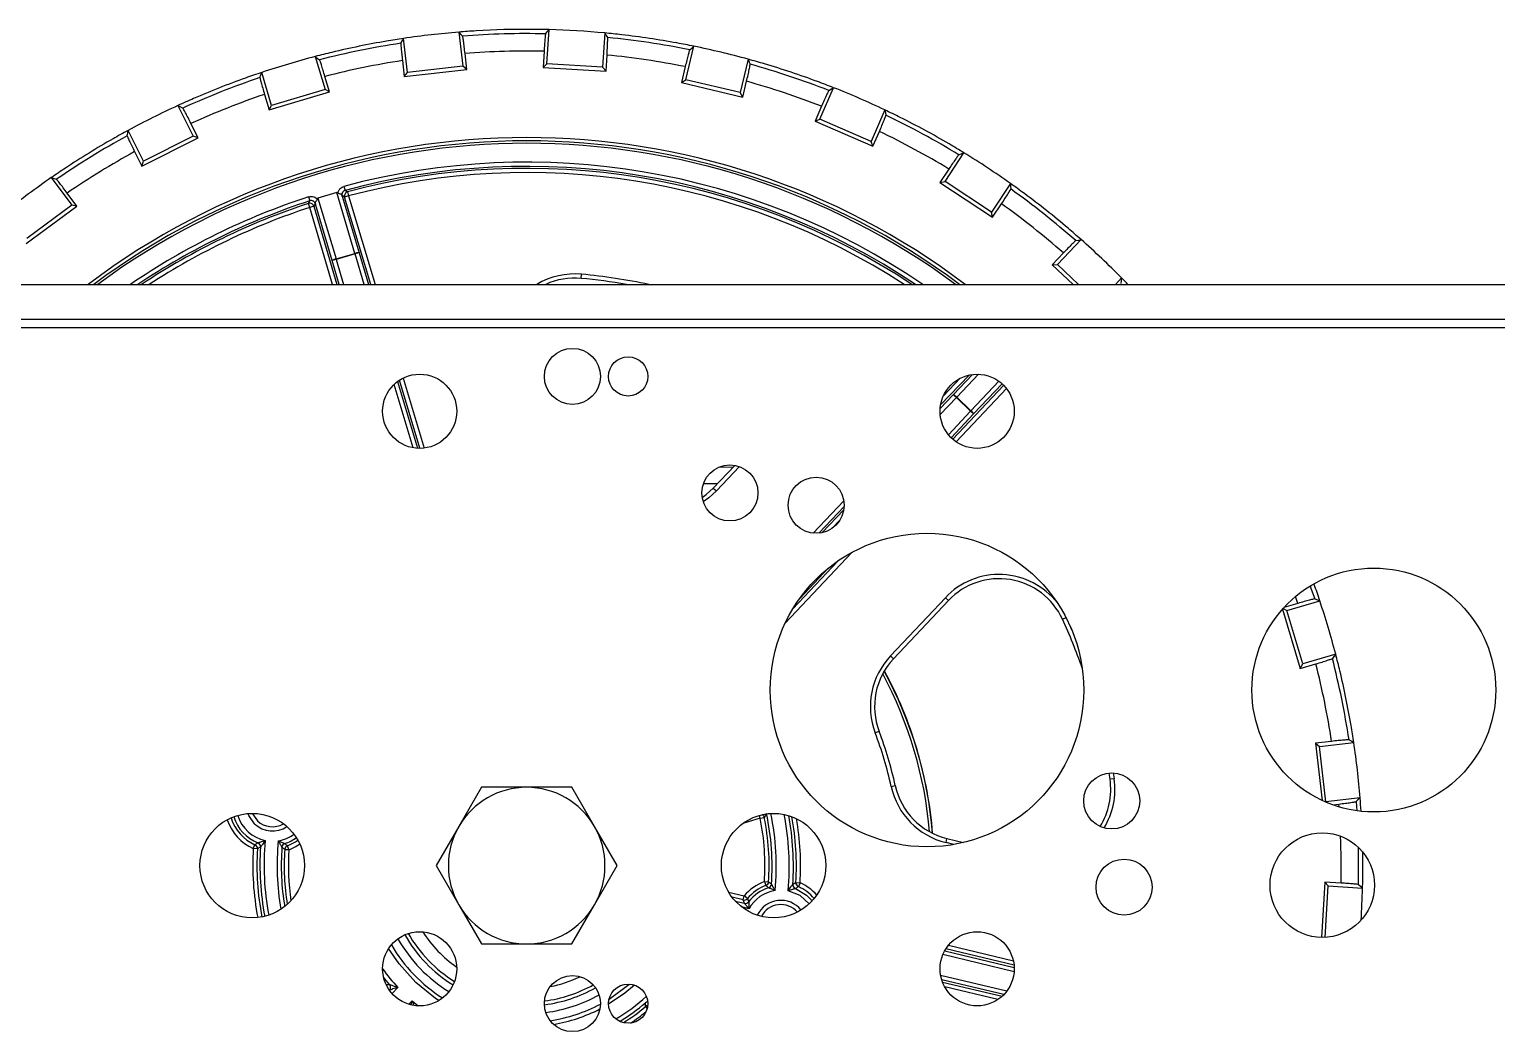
# Model space of a CAD drawing. Header units: inches. Extents: x 0 to 11, y 0 to 8.4.
# Drawn here: x 3.0195 to 3.4582, y 3.5379 to 3.8376 of the extents above; entities that cross this region are included whole.
import ezdxf

# ---------------------------------------------------------------- set-up
doc = ezdxf.new("R2010")
doc.units = ezdxf.units.IN
doc.header["$MEASUREMENT"] = 0

msp = doc.modelspace()

# ---------------------------------------------------------------- linework, layer by layer
at = {"color": 7, "linetype": 'Continuous', "lineweight": 25}
for p, q in [((3.132527099899205, 3.824637231414735), (3.131353364320536, 3.83484772931459)), ((3.14791099067027, 3.83675109145575), (3.149084726248938, 3.826540593555895)), ((3.174234312094577, 3.827224452796527), (3.174851442550098, 3.837483647334716)), ((3.191488036718049, 3.836482891486001), (3.190870906262525, 3.82622369694781)), ((3.150293271240718, 3.825581255022845), (3.149740460901924, 3.830390233216799)), ((3.173370344826244, 3.831032769224187), (3.173079686434015, 3.826200855706787)), ((3.191894503352265, 3.825069071287248), (3.192185161744495, 3.829900984804647)), ((3.215757164299272, 3.822529987078781), (3.21814640959238, 3.832526157820669)), ((3.10494940543305, 3.829448142231012), (3.10787834368429, 3.819596581781418)), ((3.131014951027361, 3.828237664616908), (3.131567761366155, 3.823428686422954)), ((3.131567761366155, 3.823428686422954), (3.150293271240718, 3.825581255022845)), ((3.149084726248938, 3.826540593555895), (3.132527099899205, 3.824637231414735)), ((3.150293271240718, 3.825581255022845), (3.149084726248938, 3.826540593555895)), ((3.173079686434015, 3.826200855706787), (3.174234312094577, 3.827224452796527)), ((3.173079686434015, 3.826200855706787), (3.191894503352265, 3.825069071287248)), ((3.190870906262525, 3.82622369694781), (3.174234312094577, 3.827224452796527)), ((3.191894503352265, 3.825069071287248), (3.190870906262525, 3.82622369694781)), ((3.215567629842712, 3.826430472964373), (3.214442334227626, 3.821722439370689)), ((3.234356477083274, 3.82865169144213), (3.231967231790167, 3.818655520700243)), ((3.091902780250847, 3.814846934345893), (3.088973841999607, 3.824698494795488)), ((3.10923511555009, 3.818861679391758), (3.107855633342679, 3.823501603893304)), ((3.131567761366155, 3.823428686422954), (3.132527099899205, 3.824637231414735)), ((3.214442334227626, 3.821722439370689), (3.215757164299272, 3.822529987078781)), ((3.214442334227626, 3.821722439370689), (3.232774779498259, 3.817340690628597)), ((3.231967231790167, 3.818655520700243), (3.215757164299272, 3.822529987078781)), ((3.232774779498259, 3.817340690628597), (3.233900075113346, 3.822048724222282)), ((3.089788395653777, 3.818130086981638), (3.091167877861187, 3.813490162480093)), ((3.091167877861187, 3.813490162480093), (3.10923511555009, 3.818861679391758)), ((3.10787834368429, 3.819596581781418), (3.091902780250847, 3.814846934345893)), ((3.10923511555009, 3.818861679391758), (3.10787834368429, 3.819596581781418)), ((3.232774779498259, 3.817340690628597), (3.231967231790167, 3.818655520700243)), ((3.255834005660631, 3.810696473226815), (3.259922769782108, 3.820125891582713)), ((3.063908647034211, 3.814795940228509), (3.068503793651374, 3.805602651908308)), ((3.091167877861187, 3.813490162480093), (3.091902780250847, 3.814846934345893)), ((3.256324662924396, 3.814570614280448), (3.25439892162429, 3.810129511828842)), ((3.275213775897926, 3.813495438374691), (3.27112501177645, 3.804066020018795)), ((3.06996756756461, 3.80511451529927), (3.067803328357404, 3.809444404350342)), ((3.25439892162429, 3.810129511828842), (3.255834005660631, 3.810696473226815)), ((3.25439892162429, 3.810129511828842), (3.271691973174424, 3.802630935982454)), ((3.27112501177645, 3.804066020018795), (3.255834005660631, 3.810696473226815)), ((3.05359570254512, 3.798151034812308), (3.049000555927957, 3.80734432313251)), ((3.053107565936082, 3.796687260899073), (3.06996756756461, 3.80511451529927)), ((3.068503793651374, 3.805602651908308), (3.05359570254512, 3.798151034812308)), ((3.06996756756461, 3.80511451529927), (3.068503793651374, 3.805602651908308)), ((3.271691973174424, 3.802630935982454), (3.27112501177645, 3.804066020018795)), ((3.271691973174424, 3.802630935982454), (3.27361771447453, 3.807072038434061)), ((3.050943326728877, 3.801017149950145), (3.053107565936082, 3.796687260899073)), ((3.293247121633747, 3.792083466570976), (3.298911169554774, 3.800659624435654)), ((3.053107565936082, 3.796687260899073), (3.05359570254512, 3.798151034812308)), ((3.294403062245163, 3.795813548977145), (3.291735387934969, 3.791774318318302)), ((3.026035718150076, 3.793239685191717), (3.032157451928456, 3.784984002414489)), ((3.113537067773392, 3.790642139461032), (3.113861748069921, 3.789435239801302)), ((3.291735387934969, 3.791774318318302), (3.293247121633747, 3.792083466570976)), ((3.291735387934969, 3.791774318318302), (3.307463605143958, 3.781386755800248)), ((3.307154456891284, 3.782898489499026), (3.293247121633747, 3.792083466570976)), ((3.312818504812312, 3.791474647363705), (3.307154456891284, 3.782898489499026)), ((3.033683751859479, 3.784757463369929), (3.030800514965631, 3.788645755482741)), ((3.102981677956621, 3.787503947785786), (3.10336909205173, 3.786315699325859)), ((3.111405342571901, 3.788802064812145), (3.105772432224596, 3.787127360924731)), ((3.105772432224596, 3.787127360924731), (3.111184342593836, 3.768924258784298)), ((3.116817252941142, 3.770598962671713), (3.111405342571901, 3.788802064812145)), ((3.112989192338122, 3.787869671427795), (3.113036653920922, 3.787700728830642)), ((3.113036653920922, 3.787700728830642), (3.118057009037731, 3.770814633027586)), ((3.114949007559498, 3.787799076647544), (3.113751764747793, 3.787440411745515)), ((3.121575897537594, 3.761323033971939), (3.113751764747793, 3.787440411745515)), ((3.114627968946046, 3.789006950106264), (3.114949007559498, 3.787799076647544)), ((3.114949007559498, 3.787799076647544), (3.122880587652961, 3.761323033971939)), ((3.018543268909236, 3.773530529341753), (3.033683751859479, 3.784757463369929)), ((3.032157451928456, 3.784984002414489), (3.018769807953797, 3.775056829272776)), ((3.033683751859479, 3.784757463369929), (3.032157451928456, 3.784984002414489)), ((3.103352306381689, 3.784351295776516), (3.102961310097617, 3.78553837032744)), ((3.104551033111647, 3.784704969480669), (3.103352306381689, 3.784351295776516)), ((3.110146591058164, 3.761323033971939), (3.103352306381689, 3.784351295776516)), ((3.104551033111647, 3.784704969480669), (3.111449666081927, 3.761323033971939)), ((3.105007774031953, 3.785313686337045), (3.104955229277667, 3.785481117671543)), ((3.110028129148763, 3.768427590533991), (3.105007774031953, 3.785313686337045)), ((3.307463605143958, 3.781386755800248), (3.307154456891284, 3.782898489499026)), ((3.307463605143958, 3.781386755800248), (3.310131279454151, 3.785425986459091)), ((3.326859733621727, 3.767256513899864), (3.333926966112374, 3.774718829056352)), ((3.111226855878721, 3.768781264238144), (3.110028129148763, 3.768427590533991)), ((3.112124265634978, 3.761323033971939), (3.110028129148763, 3.768427590533991)), ((3.111184342593836, 3.768924258784298), (3.116817252941142, 3.770598962671713)), ((3.111226855878721, 3.768781264238144), (3.111184342593836, 3.768924258784298)), ((3.116859766226026, 3.770455968125558), (3.111226855878721, 3.768781264238144)), ((3.111226855878721, 3.768781264238144), (3.11342734065874, 3.761323033971939)), ((3.116859766226026, 3.770455968125558), (3.116817252941142, 3.770598962671713)), ((3.118057009037731, 3.770814633027586), (3.116859766226026, 3.770455968125558)), ((3.11959577173921, 3.761323033971939), (3.116859766226026, 3.770455968125558)), ((3.118057009037731, 3.770814633027586), (3.120900461854578, 3.761323033971939)), ((3.328645834910249, 3.77072920099217), (3.325317283523975, 3.767214572105711)), ((3.184462876215332, 3.763119364599563), (3.184578418122531, 3.764364013171522)), ((3.325317283523975, 3.767214572105711), (3.326859733621727, 3.767256513899864)), ((3.325317283523975, 3.767214572105711), (3.331538178954945, 3.761323033971941)), ((3.333124915537768, 3.761323033971941), (3.326859733621727, 3.767256513899864)), ((2.813263108614487, 3.761323033971937), (5.45909644194782, 3.761323033971958)), ((3.34602806316728, 3.763258409000982), (3.344195154076736, 3.761323033971941)), ((2.813263108614487, 3.75090636730527), (5.45909644194782, 3.750906367305291)), ((2.940867275280983, 3.748406367305271), (5.331492275281152, 3.74840636730529)), ((3.131263695467474, 3.733339767379936), (3.137534888047195, 3.712406187889959)), ((3.300410575559353, 3.734218713614717), (3.291925480566363, 3.725296573717944)), ((3.292749051090323, 3.727976156758707), (3.29777569748054, 3.733261712470479)), ((3.295722077102572, 3.728349829395862), (3.301453674212235, 3.734401842547959)), ((3.303251222935931, 3.734482306548943), (3.296730311147129, 3.727596853305386)), ((3.134222816139585, 3.712497169869347), (3.128547175306838, 3.731442765466754)), ((3.129589755205981, 3.732317703523069), (3.135574721863851, 3.712339561617091)), ((3.136255032285469, 3.71232328947639), (3.13014906560579, 3.732705335989447)), ((3.295574553996266, 3.715042162417908), (3.310770894867155, 3.731155130026317)), ((3.311596552701832, 3.730209002057362), (3.296567364806501, 3.714273269910023)), ((3.300997102431099, 3.723555961791086), (3.309352910843139, 3.73237888870631)), ((3.310324270060839, 3.731586976359002), (3.301803756486424, 3.72259013669488)), ((3.291792885243781, 3.724218255209084), (3.295722077102572, 3.728349829395862)), ((3.296627730879998, 3.7274885384476), (3.291807120026072, 3.722419630620148)), ((3.296627730879998, 3.7274885384476), (3.295722077102572, 3.728349829395862)), ((3.296627730879998, 3.7274885384476), (3.296730311147129, 3.727596853305386)), ((3.300894522163969, 3.7234476469333), (3.296627730879998, 3.7274885384476)), ((3.296730311147129, 3.727596853305386), (3.300997102431099, 3.723555961791086)), ((3.294253589861089, 3.716406140823699), (3.300894522163969, 3.7234476469333)), ((3.301803756486424, 3.72259013669488), (3.295098836353354, 3.715480783078835)), ((3.300894522163969, 3.7234476469333), (3.300997102431099, 3.723555961791086)), ((3.301803756486424, 3.72259013669488), (3.300894522163969, 3.7234476469333)), ((3.223969232076269, 3.700458218272613), (3.230418199565049, 3.70723935509809)), ((3.231790178391681, 3.706868136049278), (3.224875021844796, 3.699596797994681)), ((3.225783612335034, 3.706762247959622), (3.229917080382866, 3.706712424586165)), ((3.221038911260766, 3.701819075708555), (3.22521555114653, 3.701768731956911)), ((3.223969232076269, 3.700458218272613), (3.224875021844796, 3.699596797994681)), ((3.253773152364368, 3.686992712103967), (3.262970435548914, 3.696663723131015)), ((3.263071933218828, 3.694956856111299), (3.255482962249308, 3.686976997227157)), ((3.256533653126911, 3.687142912875334), (3.262958952944726, 3.693899162970425)), ((3.261800874112109, 3.690867841978709), (3.259503039514381, 3.688451651970524)), ((3.265392710578811, 3.681218194478255), (3.245461737928999, 3.660085007256473)), ((3.247725882342136, 3.664307310981052), (3.261310097520763, 3.678710911230516)), ((3.2582928341752, 3.676454682918913), (3.249801727800992, 3.667451402252232)), ((3.276943265725871, 3.65028524023136), (3.293349036494698, 3.667680589232479)), ((3.2942584073459, 3.666822950232092), (3.293349036494698, 3.667680589232479)), ((3.398723797126982, 3.665951381907367), (3.398012500552975, 3.668013374382677)), ((3.2942584073459, 3.666822950232092), (3.277852636577074, 3.649427601230974)), ((3.394170816094786, 3.664279463065749), (3.399455389537101, 3.646504662011054)), ((3.394318520438777, 3.664444801517057), (3.395440644491236, 3.663836997310297)), ((3.398723797126982, 3.665951381907367), (3.394563329902959, 3.664714445722706)), ((3.395440644491236, 3.663836997310297), (3.405292204940832, 3.666765935561537)), ((3.400190291926761, 3.647861433876853), (3.395440644491236, 3.663836997310297)), ((3.328342392127616, 3.661233334544729), (3.329422384250472, 3.661729992716729)), ((3.330185918911174, 3.660196586261984), (3.331328321959566, 3.657592266079317)), ((3.277852636577074, 3.649427601230974), (3.276943265725871, 3.65028524023136)), ((3.410041852376354, 3.650790372128094), (3.400190291926761, 3.647861433876853)), ((3.399455389537101, 3.646504662011054), (3.404095314038647, 3.647884144218465)), ((3.399455389537101, 3.646504662011054), (3.400190291926761, 3.647861433876853)), ((3.273540411096268, 3.627716817193813), (3.272372306716216, 3.627271809151969)), ((3.408831374762251, 3.624724826533783), (3.404022396568297, 3.624172016194988)), ((3.404022396568297, 3.624172016194988), (3.405230941560077, 3.623212677661939)), ((3.404022396568297, 3.624172016194988), (3.405991013610381, 3.607046727894004)), ((3.405230941560077, 3.623212677661939), (3.415441439459935, 3.624386413240606)), ((3.407134303701238, 3.606655051312206), (3.405230941560077, 3.623212677661939)), ((3.342568089900424, 3.613384827841962), (3.342279791373075, 3.615262831519452)), ((3.343541030857613, 3.615290409661207), (3.343804620366216, 3.613567837150932)), ((3.154647124971198, 3.610989700638592), (3.147887315569436, 3.599281367305259)), ((3.168166743774721, 3.610989700638592), (3.154647124971198, 3.610989700638592)), ((3.181686362578246, 3.610989700638592), (3.168166743774722, 3.610989700638592)), ((3.188446171980007, 3.599281367305259), (3.181686362578246, 3.610989700638592)), ((3.277135008418097, 3.611252337352048), (3.278356500856962, 3.611517773261066)), ((3.343804620366216, 3.613567837150932), (3.342568089900424, 3.613384827841962)), ((3.407063680888494, 3.606566082878534), (3.407134303701238, 3.606655051312206)), ((3.417344801601093, 3.607828786890874), (3.407134303701238, 3.606655051312206)), ((3.409061060185939, 3.605778273922649), (3.410983943362142, 3.605999316659219)), ((3.411048707695494, 3.605125011399247), (3.410983943362142, 3.605999316659219)), ((3.41614873728351, 3.60672552142815), (3.416346074389303, 3.603971410035964)), ((3.237985166065158, 3.601734698894603), (3.232788463780168, 3.600189682733895)), ((3.237985166065158, 3.601734698894603), (3.237727633829839, 3.602600915306945)), ((3.237985166065158, 3.601734698894603), (3.239210032733824, 3.60198314552388)), ((3.147887315569436, 3.599281367305259), (3.141127506167674, 3.587573033971926)), ((3.195205981381769, 3.587573033971925), (3.188446171980007, 3.599281367305259)), ((3.086442134471076, 3.592692617178646), (3.086945587456404, 3.593836539892458)), ((3.097087316385166, 3.59235632042648), (3.096657071607456, 3.593529740008242)), ((3.293536308548931, 3.594474106505737), (3.293829425508692, 3.595689253594735)), ((3.295922967135864, 3.593898398334007), (3.293536308548931, 3.594474106505737)), ((3.293829425508692, 3.595689253594735), (3.298790405984346, 3.594492569236419)), ((3.087689498962693, 3.592614476864712), (3.086442134471076, 3.592692617178646)), ((3.095840327141138, 3.592440236508837), (3.097087316385166, 3.59235632042648)), ((3.141127506167674, 3.587573033971926), (3.147887315569436, 3.575864700638592)), ((3.188446171980007, 3.575864700638592), (3.195205981381769, 3.587573033971925)), ((3.228543040490639, 3.579642553347068), (3.233201214135845, 3.578529175060156)), ((3.239246171321321, 3.582789746989323), (3.240493160565349, 3.582705830906966)), ((3.239246171321321, 3.582789746989323), (3.239676416099031, 3.581616327407561)), ((3.248643988743794, 3.582531590551091), (3.24989135323541, 3.582453450237156)), ((3.24989135323541, 3.582453450237156), (3.249387900250083, 3.581309527523345)), ((3.40679456585213, 3.582660091127129), (3.405799404392226, 3.566116498240585)), ((3.40679456585213, 3.582660091127129), (3.40781816294187, 3.581505465466567)), ((3.411626479369529, 3.5823694327349), (3.40679456585213, 3.582660091127129)), ((3.406893764568062, 3.566138240169541), (3.40781816294187, 3.581505465466567)), ((3.40781816294187, 3.581505465466567), (3.418077357480061, 3.580888335011045)), ((3.147887315569436, 3.575864700638592), (3.154647124971198, 3.564156367305259)), ((3.181686362578245, 3.564156367305258), (3.188446171980007, 3.575864700638592)), ((3.232910673414954, 3.577313605163724), (3.229570992307169, 3.578111842566154)), ((3.230524961385712, 3.576974492261999), (3.233251039647417, 3.576322915791008)), ((3.234660751648974, 3.574700958196817), (3.232415311955268, 3.575237654333534)), ((3.232910673414954, 3.577313605163724), (3.233201214135845, 3.578529175060156)), ((3.234161667138021, 3.577729453787325), (3.233201214135845, 3.578529175060156)), ((3.154647124971198, 3.564156367305259), (3.168166743774721, 3.564156367305259)), ((3.168166743774721, 3.564156367305259), (3.181686362578245, 3.564156367305258)), ((3.293165580261126, 3.562136106366576), (3.313922935049767, 3.557129031269731)), ((3.313878425737609, 3.557805351350448), (3.293513536234733, 3.56271775623624)), ((3.294311854559675, 3.563810845941305), (3.313666253317731, 3.559142190950213)), ((3.31389403537899, 3.555850342916786), (3.292608334026838, 3.560984865414689)), ((3.291927384667483, 3.554838525768571), (3.311753188342938, 3.550143478505382)), ((3.310850246497209, 3.549072928794279), (3.292254309534713, 3.553476725198775)), ((3.127133338909135, 3.55033639940059), (3.127160462781175, 3.550365039590607)), ((3.129659082348227, 3.551185766712561), (3.127919975485991, 3.549349437779843)), ((3.292505181779179, 3.552752393790342), (3.310301171318025, 3.548538036917458)), ((3.309044310885045, 3.547551300428844), (3.293186025233659, 3.551306779998058)), ((3.132966879727108, 3.546132270227023), (3.133925873632197, 3.547144875198261)), ((3.133646954346534, 3.546124022406722), (3.133925873632197, 3.547144875198261)), ((3.133925873632197, 3.547144875198261), (3.135754550218684, 3.54566452743804)), ((3.133925873632197, 3.547144875198261), (3.134382375937065, 3.54602295674596)), ((3.203679713283627, 3.545425669849074), (3.20418258380541, 3.544828855017888))]:
    msp.add_line(p, q, dxfattribs=at)
at = {"color": 7, "linetype": 'Continuous', "lineweight": 25, "flags": 128}
for points in [[(3.130550274443544, 3.83343252219812), (3.130999947344085, 3.834225533711351), (3.131353364320536, 3.83484772931459)], [(3.14791099067027, 3.83675109145575), (3.148528762790915, 3.836081791377271), (3.149014256132994, 3.835555027138168)], [(3.173814805276075, 3.836229395487943), (3.174395351638987, 3.836932274494674), (3.174851442550098, 3.837483647334716)], [(3.191488036718049, 3.836482891486001), (3.191980200753114, 3.83571648457666), (3.19236684671025, 3.835113418035859)], [(3.216907722620331, 3.831470971051269), (3.21760150283815, 3.832062360928557), (3.21814640959238, 3.832526157820669)], [(3.10494940543305, 3.829448142231012), (3.105674014945996, 3.828896285327598), (3.106243604203493, 3.82846182885504)], [(3.234356477083274, 3.82865169144213), (3.234708078877602, 3.827811464588046), (3.234984129408037, 3.827150419617225)], [(3.088428700999174, 3.823165332761426), (3.088733837353806, 3.82402438152761), (3.088973841999607, 3.824698494795488)], [(3.258519669988874, 3.819301831206728), (3.259305603900751, 3.819763762872409), (3.259922769782108, 3.820125891582713)], [(3.063908647034211, 3.814795940228509), (3.064718077046078, 3.814378294392918), (3.065354455537627, 3.814049346426979)], [(3.275213775897926, 3.813495438374691), (3.275414132208915, 3.812606921443651), (3.275571199656972, 3.811907983559742)], [(3.04872992763753, 3.805739790533447), (3.048881256032521, 3.806638774790521), (3.049000555927957, 3.80734432313251)], [(3.297386289417572, 3.800091729110615), (3.298240496819294, 3.800410167004775), (3.298911169554774, 3.800659624435654)], [(3.026035718150076, 3.793239685191717), (3.026905374539544, 3.792968940381322), (3.027589206226705, 3.792755495839493)], [(3.312818504812312, 3.791474647363705), (3.312861527914837, 3.790564837493047), (3.312894839865586, 3.789849243569973)], [(3.102961310097617, 3.78553837032744), (3.103189604324991, 3.785973899765171), (3.10336909205173, 3.786315699325859)], [(3.113751764747793, 3.787440411745515), (3.113324657538696, 3.787681019933571), (3.112989192338122, 3.787869671427795)], [(3.113861748069921, 3.789435239801302), (3.114290762029483, 3.789195621057269), (3.114627968946046, 3.789006950106264)], [(3.104955229277667, 3.785481117671543), (3.104728813530763, 3.785046697766705), (3.104551033111647, 3.784704969480669)], [(3.332326638342543, 3.774424353994339), (3.333223164574458, 3.774589622542702), (3.333926966112374, 3.774718829056352)], [(3.34602806316728, 3.763258409000982), (3.345912445826142, 3.76235495030324), (3.345820990112817, 3.761644443300246)], [(3.220660989815228, 3.697637771166757), (3.22181786012972, 3.69849187957879), (3.223969232076269, 3.700458218272613)], [(3.224875021844796, 3.699596797994681), (3.222594567581455, 3.697512478979228), (3.22098053076174, 3.696347009252045)], [(3.402414812420368, 3.671177634203897), (3.402746100015553, 3.670243539415797), (3.40375904290677, 3.667311076561969)], [(3.40375904290677, 3.667311076561969), (3.404618091672954, 3.667005940207338), (3.405292204940832, 3.666765935561537)], [(3.410041852376354, 3.650790372128094), (3.409489995472941, 3.650065762615148), (3.409055539000383, 3.649496173357651)], [(3.414026232343463, 3.625189503117599), (3.414819243856695, 3.624739830217059), (3.415441439459935, 3.624386413240606)], [(3.417344801601093, 3.607828786890874), (3.416675501522615, 3.607211014770229), (3.41614873728351, 3.60672552142815)], [(3.086824306113789, 3.600077331984127), (3.085067199498512, 3.602558286251605), (3.084833071703169, 3.60314566634457)], [(3.086152210742358, 3.603197980720282), (3.086208619764474, 3.603067854477117), (3.087683837617942, 3.600984914263246)], [(3.23987496693935, 3.603120927261525), (3.239504144934489, 3.602484280055821), (3.239210032733824, 3.60198314552388)], [(3.252671269284638, 3.576154184205865), (3.249891103287444, 3.578636869208064), (3.24630721857589, 3.580060619520185)], [(3.248516418381778, 3.580712775381164), (3.251843241517196, 3.578771421241978), (3.253555450316507, 3.577049340292669)], [(3.416823105633286, 3.581924972285068), (3.417525984640017, 3.581344425922156), (3.418077357480061, 3.580888335011045)], [(3.135074780943364, 3.552631115961859), (3.130016077709667, 3.55823803246704), (3.126904020278591, 3.56280605431594)], [(3.127197225662638, 3.552043279212266), (3.125778512981614, 3.553748445626686), (3.12537827078734, 3.554256199404823)], [(3.126019379994416, 3.552060064277518), (3.126678075003333, 3.552049614987531), (3.127197225662638, 3.552043279212266)], [(3.141901472615214, 3.547247469213491), (3.14094831812983, 3.547884585437163), (3.135074780943364, 3.552631115961859)], [(3.200427422854431, 3.551862192001463), (3.197501745094105, 3.549422367564324), (3.192660182714506, 3.546147352328477)], [(3.192788819413601, 3.547685453937073), (3.198725473008886, 3.552028277452207), (3.19889013847288, 3.55217051052196)], [(3.203679713283627, 3.545425669849074), (3.203690162573613, 3.546084364857991), (3.203696498348878, 3.546603515517295)]]:
    msp.add_lwpolyline(points, dxfattribs=at)
at = {"color": 7, "linetype": 'Continuous', "lineweight": 25}
for centre, radius in [((3.181850257014467, 3.733823033971937), 0.008375000000002242), ((3.198516923681134, 3.733823033971937), 0.005859375000000444), ((3.136179775281154, 3.723406367305273), 0.01108333333333311), ((3.302846441947821, 3.723406367305274), 0.01108333333333311), ((3.22892469191559, 3.698998599070819), 0.008375000000000021), ((3.254704626646348, 3.69531575125214), 0.008375000000000021), ((3.287850257014468, 3.64007303397194), 0.046875), ((3.421433590347802, 3.640073033971939), 0.03645833333333615), ((3.343092974294668, 3.606927403603822), 0.008375000000000021), ((3.086111250533047, 3.587573033971939), 0.01562499999999956), ((3.242005882020515, 3.58757303397194), 0.01562500000000044), ((3.406036410363462, 3.581739700638609), 0.01562499999999956), ((3.34677582211335, 3.581147468873063), 0.008375000000000021), ((3.136179775281155, 3.556739700638606), 0.011083333333334), ((3.302846441947822, 3.556739700638607), 0.01108333333333311), ((3.181850257014469, 3.546323033971956), 0.008374999999995136), ((3.198516923681136, 3.546323033971956), 0.005859374999995115)]:
    msp.add_circle(centre, radius, dxfattribs=at)
for centre, radius, start, end in [((3.168166743853243, 3.587573033707901), 0.2499999999999998, 98.46779729433736, 99.64737095091516), ((3.168166743853243, 3.587573033707901), 0.2499999999999998, 94.64737095091739, 98.46779729433736), ((3.168166743853243, 3.587573033707901), 0.2499999999999998, 93.46779729433506, 94.64737095091739), ((3.168166743853243, 3.587573033707901), 0.2487204994597815, 88.69878879292473, 94.41637945232999), ((3.168166743853243, 3.587573033707901), 0.2499999999999999, 89.64737095091516, 93.46779729433506), ((3.168166743853243, 3.587573033707901), 0.2499999999999999, 88.4677972943375, 89.64737095091516), ((3.168166743853243, 3.587573033707901), 0.2499999999999995, 84.64737095091732, 88.4677972943375), ((3.168166743853243, 3.587573033707901), 0.2500000000000016, 83.4677972943355, 84.64737095091732), ((3.168166743853243, 3.587573033707901), 0.2487204994597818, 78.69878879292463, 84.4163794523299), ((3.168166743853243, 3.587573033707901), 0.2500000000000016, 79.64737095091596, 83.4677972943355), ((3.168166743853243, 3.587573033707901), 0.2499999999999998, 103.4677972943353, 104.6473709509175), ((3.168166743853243, 3.587573033707901), 0.2487204994597818, 98.6987887929248, 104.4163794523299), ((3.168166743853243, 3.587573033707901), 0.2499999999999998, 99.64737095091516, 103.4677972943353), ((3.168166743853243, 3.587573033707901), 0.2435153389023904, 88.77557171621268, 94.33959652904188), ((3.168166743853243, 3.587573033707901), 0.2435153389023904, 78.7755717162127, 84.33959652904183), ((3.168166743853243, 3.587573033707901), 0.2500000000000013, 78.46779729433705, 79.64737095091596), ((3.168166743853243, 3.587573033707901), 0.2500000000000013, 74.64737095091729, 78.46779729433705), ((3.168166743853243, 3.587573033707901), 0.2500000000000008, 104.6473709509175, 108.467797294337), ((3.168166743853243, 3.587573033707901), 0.2435153389023905, 98.77557171621262, 104.339596529042), ((3.168166743853243, 3.587573033707901), 0.2499999999999998, 73.46779729433571, 74.64737095091729), ((3.168166743853243, 3.587573033707901), 0.2487204994597817, 68.6987887929246, 74.41637945232998), ((3.168166743853243, 3.587573033707901), 0.2499999999999998, 69.64737095091577, 73.46779729433571), ((3.168166743853243, 3.587573033707901), 0.2487204994597815, 108.6987887929247, 114.41637945233), ((3.168166743853243, 3.587573033707901), 0.2500000000000003, 109.6473709509152, 113.4677972943348), ((3.168166743853243, 3.587573033707901), 0.2500000000000008, 108.467797294337, 109.6473709509152), ((3.168166743853243, 3.587573033707901), 0.2435153389023907, 68.77557171621268, 74.33959652904187), ((3.168166743853243, 3.587573033707901), 0.2500000000000013, 68.46779729433689, 69.64737095091577), ((3.168166743853243, 3.587573033707901), 0.2500000000000003, 113.4677972943348, 114.6473709509175), ((3.168166743853243, 3.587573033707901), 0.2435153389023902, 108.7755717162128, 114.3395965290419), ((3.168166743853243, 3.587573033707901), 0.2500000000000013, 64.64737095091724, 68.46779729433689), ((3.168166743853243, 3.587573033707901), 0.2499999999999997, 114.6473709509175, 118.4677972943373), ((3.168166743853243, 3.587573033707901), 0.2500000000000014, 63.46779729433555, 64.64737095091724), ((3.168166743853243, 3.587573033707901), 0.2487204994597819, 58.69878879292459, 64.41637945232986), ((3.168166743853243, 3.587573033707901), 0.2500000000000014, 59.64737095091594, 63.46779729433555), ((3.168166743853243, 3.587573033707901), 0.2487204994597816, 118.6987887929247, 124.41637945233), ((3.168166743853243, 3.587573033707901), 0.2500000000000014, 119.6473709509152, 123.4677972943348), ((3.168166743853243, 3.587573033707901), 0.2176589199346174, 52.96495963422138, 127.0350403657794), ((3.168166743853243, 3.587573033707901), 0.2166666666666666, 53.31413718718736, 126.6858628128133), ((3.168166743853243, 3.587573033707901), 0.2159393722946578, 53.57395800294194, 126.4260419970587), ((3.168166743853243, 3.587573033707901), 0.2499999999999997, 118.4677972943373, 119.6473709509152), ((3.168166743853243, 3.587573033707901), 0.2435153389023907, 58.77557171621262, 64.33959652904186), ((3.168166743853243, 3.587573033707901), 0.2435153389023902, 118.7755717162127, 124.339596529042), ((3.168166743853243, 3.587573033707901), 0.2500000000000001, 58.46779729433715, 59.64737095091594), ((3.168166743853243, 3.587573033707901), 0.2500000000000001, 54.64737095091733, 58.46779729433715), ((3.168166743853243, 3.587573033707901), 0.2500000000000014, 123.4677972943348, 124.6473709509175), ((3.168166743853243, 3.587573033707901), 0.2102889992842373, 55.714805782722, 105.057234203664), ((3.168166743853243, 3.587573033707901), 0.2090391896652922, 56.22054164464757, 105.0572342036641), ((3.168166743853243, 3.587573033707901), 0.2084275008105853, 56.47274740954282, 104.8844205253419), ((3.168166743853243, 3.587573033707901), 0.2071776911916396, 56.99805442492129, 104.8844205253419), ((3.168166743853243, 3.587573033707901), 0.2499999999999999, 124.6473709509175, 128.4677972943373), ((3.168166743853243, 3.587573033707901), 0.2500000000000014, 53.46779729433555, 54.64737095091733), ((3.168166743853243, 3.587573033707901), 0.2102889992842367, 108.0579340415887, 124.2851942172789), ((3.168166743853243, 3.587573033707901), 0.2090391896652915, 108.0579340415888, 123.7794583553532), ((3.114949566294662, 3.787798761969417), 0.001250257344971043, 104.9054623531033, 196.6557781469489), ((3.168166743853243, 3.587573033707901), 0.2487204994597816, 48.6987887929246, 54.41637945232996), ((3.168166743853243, 3.587573033707901), 0.2500000000000014, 49.64737095091578, 53.46779729433555), ((3.168166743853243, 3.587573033707901), 0.2084275008105853, 108.2307477199109, 123.527252590458), ((3.168166743853243, 3.587573033707901), 0.2071776911916395, 108.2307477199108, 123.0019455750795), ((3.103352010315701, 3.784350726959991), 0.001250257344971476, 16.45939009827109, 108.209705892099), ((3.168166743853243, 3.587573033707901), 0.2435153389023905, 48.77557171621274, 54.33959652904187), ((3.168166743853243, 3.587573033707901), 0.250000000000001, 48.467797294337, 49.64737095091578), ((3.168166743853243, 3.587573033707901), 0.250000000000001, 44.64737095091714, 48.467797294337), ((3.111704313237713, 3.766119667410987), 0.002852385359965227, 100.5033646613991, 125.9899211323965), ((3.11791395377053, 3.767965837241224), 0.00285238535998728, 87.12524711289578, 112.6118035836966), ((3.182537177762023, 3.74237522173357), 0.0220833333333335, 84.69637840635376, 120.9056635631777), ((3.168166743853243, 3.587573033707901), 0.1775511010160952, 78.12295248057256, 84.69637840635382), ((3.182537177762023, 3.74237522173357), 0.02083333333333393, 84.6963784063555, 114.564344433015), ((3.168166743853243, 3.587573033707901), 0.1763011010160956, 80.2411417483606, 84.69637840635403), ((3.168166743853243, 3.587573033707901), 0.2500000000000003, 44.02721729387433, 44.64737095091714), ((3.294561449092544, 3.725744249831908), 0.002852385359967374, 40.50336466143172, 65.9899211324131), ((3.299265099331651, 3.721289628297248), 0.002852385359972975, 27.12524711285752, 52.61180358379099), ((3.309414588199278, 3.652528966892327), 0.02208333333333354, 37.92379492885243, 136.6769404643256), ((3.309414588199278, 3.652528966892327), 0.02083333333333372, 24.69637840635438, 136.6769404643279), ((3.168166743853243, 3.587573033707901), 0.2500000000000019, 18.4677972943368, 19.64737095091569), ((3.168166743853243, 3.587573033707901), 0.2500000000000019, 14.64737095091726, 18.4677972943368), ((3.168166743853243, 3.587573033707901), 0.1763011010160958, 19.59999027260524, 24.69637840635383), ((3.293008817430451, 3.635133617891209), 0.02208333333333357, 136.6769404643272, 200.855138970576), ((3.168166743853243, 3.587573033707901), 0.2500000000000003, 13.46779729433558, 14.64737095091726), ((3.293008817430451, 3.635133617891209), 0.02083333333333328, 136.6769404643262, 200.8551389705756), ((3.168166743853235, 3.587573033707901), 0.1217131387305178, 4.564962617586815, 28.55020562770125), ((3.168166743853235, 3.587573033707901), 0.1217621332399777, 16.55758412262769, 28.56392438592832), ((3.168166743853243, 3.587573033707901), 0.2435153389023907, 8.775571716212623, 14.33959652904187), ((3.168166743853243, 3.587573033707901), 0.2487204994597818, 8.69878879292449, 14.41637945232978), ((3.168166743853243, 3.587573033707901), 0.2500000000000003, 9.647370950915676, 13.46779729433558), ((3.168166743853235, 3.587573033707901), 0.1208896042990752, 4.810852070109092, 28.30431617514326), ((3.168166743853243, 3.587573033707901), 0.2500000000000017, 8.467797294336766, 9.647370950915676), ((3.168166743853243, 3.587573033707901), 0.1115113989839048, 12.26002927467712, 20.85513897057517), ((3.168166743853243, 3.587573033707901), 0.1127613989839051, 12.26002927467697, 20.85513897057525), ((3.168166743853243, 3.587573033707901), 0.2500000000000017, 4.647370950917164, 8.467797294336766), ((3.168166743853235, 3.587573033707901), 0.1217621332399771, 4.551243859289591, 16.55758412262769), ((3.168166743774721, 3.587573033971926), 0.0234166666666663, 89.99999999999892, 150.0000000000005), ((3.168166743774721, 3.587573033971926), 0.02341666666666669, 29.99999999999899, 89.99999999999892), ((3.298714708171373, 3.615941705078036), 0.02208333333333331, 192.2600292746786, 256.4382277809274), ((3.298714708171373, 3.615941705078036), 0.0208333333333334, 192.2600292746795, 256.4382277809269), ((3.3219592488039, 3.610334672692465), 0.02083333333333345, 328.0217329855093, 8.418789838898839), ((3.3219592488039, 3.610334672692465), 0.0220833333333339, 328.7061749886295, 8.418789838898613), ((3.168166743853243, 3.587573033707901), 0.2500000000000004, 3.724488407439397, 4.647370950917164), ((3.092182052489675, 3.605734594857297), 0.0129993952932826, 197.3614959218065, 246.2451767838917), ((3.092182052489675, 3.605734594857297), 0.01211497104907316, 197.0002702333683, 248.8815861872018), ((3.092182052489675, 3.605734594857297), 0.01086516143012728, 196.8421277835591, 258.5558609116536), ((3.168166743853243, 3.587573033707901), 0.07124019119164322, 356.1500878032166, 11.46606895128044), ((3.237984858653419, 3.601734137435455), 0.001250222602339127, 11.48848568060778, 60.51014218388644), ((3.168166743853243, 3.587573033707901), 0.07249000081058579, 356.150087803215, 11.4660689512804), ((3.168166743853243, 3.587573033707901), 0.07337442505479531, 355.682399654497, 12.23360283173046), ((3.168166743853243, 3.587573033707901), 0.07462423467374052, 354.281757108462, 12.06739394769131), ((3.168166743853243, 3.587573033707901), 0.07850076532626005, 354.5084695321812, 11.24129091734215), ((3.168166743853243, 3.587573033707901), 0.07975057494520524, 355.968737882746, 10.81517565625599), ((3.168166743853243, 3.587573033707901), 0.08063499918941533, 356.4154283263387, 10.4617981353528), ((3.168166743853243, 3.587573033707901), 0.08188480880836055, 356.4154283263385, 9.881815434727494), ((3.092182052489675, 3.605734594857297), 0.01424920491222789, 198.1458512228679, 246.245176783893), ((3.092182052489675, 3.605734594857296), 0.00779166666666699, 226.5575841226268, 303.6273399202675), ((3.092182052489675, 3.605734594857296), 0.006541666666666855, 226.5575841226271, 300.2185286726142), ((3.168166743774721, 3.587573033971926), 0.02341666666666653, 150.0000000000005, 210.0000000000013), ((3.168166743774721, 3.587573033971926), 0.02341666666666691, 330.0000000000009, 29.99999999999899), ((3.0864417017137, 3.592692353744451), 0.001250225092930025, 356.4287174345606, 66.23188767563902), ((3.087366327225526, 3.593267142942934), 0.001250228836676261, 355.9829301233094, 68.86739394665395), ((3.168166743853243, 3.587573033707901), 0.07975057494520506, 175.9687378827452, 190.9624371889092), ((3.168166743853243, 3.587573033707901), 0.07850076532625987, 174.5084695321799, 190.8783770779426), ((3.168166743853243, 3.587573033707901), 0.07462423467374052, 174.2817571084609, 190.0768376948524), ((3.092182052489675, 3.605734594857297), 0.01086516143012715, 279.1714729560805, 306.1917586179535), ((3.168166743853243, 3.587573033707901), 0.07337442505479495, 175.6823996544958, 189.6042862746867), ((3.096247205337728, 3.593002629461194), 0.001250222974137753, 107.7191902797288, 175.6696288874294), ((3.097087708710072, 3.592356026320779), 0.001250220834208053, 110.1481538925383, 176.137846998757), ((3.092182052489675, 3.605734594857297), 0.01211497104907304, 287.7064195127257, 306.033616116694), ((3.092182052489675, 3.605734594857297), 0.01299939529328263, 290.1359130880285, 305.6723929403848), ((3.092182052489675, 3.605734594857297), 0.01424920491222762, 290.135913088013, 304.8880351424951), ((3.168166743853243, 3.587573033707901), 0.2435153389023908, 358.7755717162133, 2.070179529772157), ((3.168166743853243, 3.587573033707901), 0.248720499459782, 358.6987887929253, 1.259522178257461), ((3.168166743853243, 3.587573033707901), 0.08188480880836023, 176.4154283263377, 190.9375705931853), ((3.168166743853243, 3.587573033707901), 0.0806349991894149, 176.4154283263379, 190.977141931133), ((3.168166743853243, 3.587573033707901), 0.07249000081058501, 176.1500878032141, 189.1882371693729), ((3.168166743853243, 3.587573033707901), 0.07124019119164281, 176.1500878032153, 188.4584894043174), ((3.168166743853243, 3.587573033707901), 0.2500000000000004, 359.6473709509166, 0.9295357028559044), ((3.168166743853243, 3.587573033707901), 0.2500000000000006, 358.4677972943379, 359.6473709509166), ((3.244151435216812, 3.569411472558506), 0.01424920491222822, 110.1359130880149, 140.2175400026399), ((3.244151435216812, 3.569411472558506), 0.01299939529328276, 110.1359130880295, 140.2175400026389), ((3.244151435216812, 3.569411472558506), 0.01211497104907228, 107.7064195127262, 142.5483469767089), ((3.244151435216812, 3.569411472558506), 0.01086516143012683, 99.17147295608476, 150.86756668432), ((3.239245778996415, 3.582790041095025), 0.001250220834209768, 290.1481538925493, 356.1378469986794), ((3.240086282368755, 3.582143437954611), 0.001250222974142462, 287.7191902798739, 355.6696288873019), ((3.248967160480964, 3.581878924472869), 0.001250228836679293, 175.9829301234186, 248.8673939465776), ((3.249891785992787, 3.582453713671352), 0.001250225092929997, 176.4287174345802, 246.2318876756399), ((3.244151435216812, 3.569411472558506), 0.01299939529328238, 39.78554250541408, 66.24517678389523), ((3.244151435216812, 3.569411472558506), 0.01424920491222808, 40.99087367876665, 66.24517678389712), ((3.168166743853243, 3.587573033707901), 0.2500000000000006, 356.2608720139645, 358.4677972943379), ((3.168166743774721, 3.587573033971926), 0.02341666666666686, 210.0000000000013, 270.0000000000008), ((3.168166743774721, 3.587573033971926), 0.02341666666666691, 270.0000000000008, 330.0000000000009), ((3.23320106237496, 3.578529631601078), 0.001250218398696639, 256.5692124191404, 320.205911706173), ((3.233541416299515, 3.577538947645809), 0.001250220809287527, 256.5698187129127, 322.5361123864497), ((3.244151435216812, 3.569411472558505), 0.007791666666666635, 38.73651127070972, 154.7385408947549), ((3.244151435216812, 3.569411472558505), 0.006541666666666786, 40.5363199575109, 152.9387321806009), ((3.168166743853055, 3.587573033709365), 0.04190596067211284, 209.5792255802431, 238.316645188708), ((3.168166743853057, 3.587573033709364), 0.04080728427393537, 209.816446621638, 238.0794241470383), ((3.168166743853055, 3.587573033709365), 0.03682458233054195, 212.5062485415643, 235.3896222277181), ((3.168166743853057, 3.587573033709364), 0.0468750000000006, 210.3440238016399, 237.5518469676964), ((3.168166743853055, 3.587573033709365), 0.04427083333333354, 209.5931151740556, 238.3027555945538), ((3.168166743853243, 3.587573033707901), 0.05297993199292633, 215.6143697795569, 223.3782985779354), ((3.168166743853055, 3.587573033709365), 0.03682458233054241, 281.02887281922, 295.6747157101238), ((3.126252430639905, 3.551224453066455), 0.00125024553270422, 316.5756875400141, 40.91451456931831), ((3.168166743853055, 3.587573033709365), 0.04190596067211314, 277.2859025811942, 299.4176859485556), ((3.168166743853057, 3.587573033709364), 0.04080728427393543, 277.5281250012886, 299.1754635328634), ((3.168166743853055, 3.587573033709365), 0.04427083333333396, 277.4470757271392, 299.2565128022239), ((3.168166743853057, 3.587573033709364), 0.04687500000000025, 278.6325475999453, 298.0710409313131), ((3.168166743853243, 3.587573033707901), 0.04812500000000027, 279.6291106155055, 297.074477916639), ((3.168166743853243, 3.587573033707901), 0.05297993199292644, 300.1964355770625, 312.4920044105499), ((3.168166743853243, 3.587573033707901), 0.05422974161187207, 300.8814237932154, 310.9326179867356), ((3.168166743853243, 3.587573033707901), 0.05511416585608216, 301.6287202774561, 310.1171711486035), ((3.20448497814014, 3.544469395380029), 0.001250164928832945, 96.46051058361736, 130.100244740107), ((3.204515284358169, 3.545658797570491), 0.001250161000841489, 97.68762617362674, 130.9154380053284), ((3.168166743853243, 3.587573033707901), 0.05636397547502771, 303.3669932152192, 309.3214467712282)]:
    msp.add_arc(centre, radius, start, end, dxfattribs=at)
for points, knots in [([(3.149740460901923, 3.830390233216799), (3.1496622702311, 3.83105328897159), (3.149505931378773, 3.832379040172369), (3.149282088146229, 3.83406215255024), (3.149100144546964, 3.835265566987693), (3.149042919834964, 3.835458425057606), (3.149014256132994, 3.835555027138168)], [0, 0, 0, 0, 0.2499136709341073, 0.4996915371566767, 0.7493968572079441, 1, 1, 1, 1]), ([(3.173814805276075, 3.836229395487943), (3.173791511008324, 3.836131856181273), (3.173744935076742, 3.835936830343908), (3.173628836215667, 3.834728143678952), (3.173496691142875, 3.833034953922455), (3.173412510643729, 3.831700962463287), (3.173370344826244, 3.831032769224187)], [0, 0, 0, 0, 0.2499123639394919, 0.4996895068213445, 0.7493956301627092, 1, 1, 1, 1]), ([(3.192185161744495, 3.829900984804647), (3.192223297389166, 3.830567544920144), (3.192299547955352, 3.831900302938041), (3.192371374801711, 3.833596715026374), (3.192401166058583, 3.834813441068916), (3.192378300170932, 3.835013306158353), (3.19236684671025, 3.835113418035859)], [0, 0, 0, 0, 0.2499136709340917, 0.4996915371566746, 0.7493968572079397, 1, 1, 1, 1]), ([(3.130550274443544, 3.83343252219812), (3.130544271590917, 3.833332419725544), (3.130532269133648, 3.833132268943225), (3.130627820311882, 3.83192178458896), (3.130791702135336, 3.830231371438363), (3.130940445713033, 3.828903028516651), (3.131014951027361, 3.828237664616908)], [0, 0, 0, 0, 0.2499123639394897, 0.4996895068213386, 0.749395630162706, 0.9999999999999999, 0.9999999999999999, 0.9999999999999999, 0.9999999999999999]), ([(3.216907722620331, 3.831470971051269), (3.216867844721994, 3.831378958592982), (3.216788110502211, 3.831194983461949), (3.216463889206969, 3.830024819818993), (3.216039732399102, 3.828380300170552), (3.215725185604982, 3.827081192829383), (3.215567629842712, 3.826430472964373)], [0, 0, 0, 0, 0.2499123639395002, 0.4996895068213463, 0.749395630162714, 1, 1, 1, 1]), ([(3.107855633342679, 3.823501603893304), (3.107663492140329, 3.824141008673802), (3.107279314146405, 3.825419470778089), (3.10676660219831, 3.827038142927594), (3.106378452007101, 3.828191680621233), (3.106288607214671, 3.828371671776759), (3.106243604203493, 3.82846182885504)], [0, 0, 0, 0, 0.2499136709340987, 0.4996915371566819, 0.7493968572079397, 1, 1, 1, 1]), ([(3.233900075113346, 3.822048724222282), (3.234053378341246, 3.82269853560667), (3.234359901491076, 3.82399780526372), (3.234725215993955, 3.825655972439637), (3.234965836914703, 3.826849040482157), (3.234978024619825, 3.827049839791513), (3.234984129408037, 3.827150419617225)], [0, 0, 0, 0, 0.2499136709340924, 0.4996915371566536, 0.7493968572079365, 1, 1, 1, 1]), ([(3.088428700999174, 3.823165332761426), (3.088440171955309, 3.823065708685918), (3.088463107660941, 3.822866514438887), (3.088767405604294, 3.821691012349881), (3.089222334857711, 3.820054738153374), (3.08959948301391, 3.81877240479662), (3.089788395653777, 3.818130086981638)], [0, 0, 0, 0, 0.24991236393949, 0.4996895068213572, 0.7493956301627022, 1, 1, 1, 1]), ([(3.258519669988874, 3.819301831206728), (3.258464420129715, 3.819218141348809), (3.258353950305652, 3.819050806915369), (3.257831457876234, 3.817954721124573), (3.257128177123264, 3.816408839481538), (3.256592821379343, 3.815184088977551), (3.256324662924396, 3.814570614280448)], [0, 0, 0, 0, 0.2499123639394855, 0.4996895068213399, 0.7493956301627189, 1, 1, 1, 1]), ([(3.067803328357404, 3.809444404350342), (3.067503074736731, 3.810040730165847), (3.066902730655153, 3.811233057749537), (3.066116728484605, 3.812738107136499), (3.065534165448598, 3.813806718427223), (3.065414430464292, 3.81396837372818), (3.065354455537627, 3.814049346426979)], [0, 0, 0, 0, 0.2499136709341092, 0.4996915371566669, 0.7493968572079343, 1, 1, 1, 1]), ([(3.27361771447453, 3.807072038434061), (3.273881527244653, 3.807685356897246), (3.274409009427329, 3.808911660542382), (3.275056711690417, 3.810481200235315), (3.275500851130122, 3.811614359509063), (3.275547722110764, 3.811809991852932), (3.275571199656972, 3.811907983559742)], [0, 0, 0, 0, 0.2499136709340998, 0.4996915371566748, 0.7493968572079421, 1, 1, 1, 1]), ([(3.04872992763753, 3.805739790533447), (3.048758523863229, 3.805643671882128), (3.048815700841957, 3.805451486586783), (3.049319499611394, 3.804346683799179), (3.050051653499619, 3.802814265920229), (3.050645746778439, 3.801616905178586), (3.050943326728877, 3.801017149950145)], [0, 0, 0, 0, 0.2499123639394824, 0.4996895068213445, 0.7493956301627107, 1, 1, 1, 1]), ([(3.297386289417572, 3.800091729110615), (3.297317346336602, 3.800018904727047), (3.297179497477964, 3.799873295363285), (3.296474609582444, 3.798884591436756), (3.295513573714172, 3.797484318630598), (3.294773675533826, 3.7963711383881), (3.294403062245163, 3.795813548977145)], [0, 0, 0, 0, 0.2499123639394847, 0.4996895068213628, 0.7493956301627346, 1, 1, 1, 1]), ([(3.030800514965631, 3.788645755482741), (3.030401271980964, 3.789180883275104), (3.029603002962861, 3.790250848067912), (3.028567592848078, 3.791596544528301), (3.027808317850329, 3.792547760202783), (3.027662330761058, 3.792686167834654), (3.027589206226705, 3.792755495839493)], [0, 0, 0, 0, 0.2499136709341209, 0.4996915371566995, 0.7493968572079526, 1, 1, 1, 1]), ([(3.111723159908944, 3.788653350915683), (3.111793560573535, 3.788910253082437), (3.111934022239452, 3.789422817935752), (3.112520271637006, 3.790202553648687), (3.113151985648912, 3.790475659050209), (3.113537067773392, 3.790642139461032)], [0, 0, 0, 0, 0.2817690329953021, 0.562178610212134, 1, 1, 1, 1]), ([(3.102981677956621, 3.787503947785786), (3.103241073413078, 3.787561761725891), (3.103758440904262, 3.78767707235452), (3.104721699719807, 3.787523604847662), (3.105259084250731, 3.787092575201193), (3.105587482578485, 3.786829170865995)], [0, 0, 0, 0, 0.2811138799038599, 0.5606851591347499, 1, 1, 1, 1]), ([(3.104955142257919, 3.785481091952689), (3.104927057679695, 3.785559504332308), (3.10487084428813, 3.785716452596362), (3.104728931715798, 3.785924936299649), (3.104551472595228, 3.7861029405524), (3.104273549938087, 3.786285912465019), (3.103861781580474, 3.786415469570869), (3.103533417840206, 3.786348975503292), (3.10336909205173, 3.786315699325859)], [0, 0, 0, 0, 0.1251213291348371, 0.2504397328529877, 0.3764420577844728, 0.5015239083566876, 0.7505434773983378, 1, 1, 1, 1]), ([(3.105587482578485, 3.786829170865995), (3.105559490550331, 3.786747236663791), (3.105498200045365, 3.786567835993024), (3.105333552668601, 3.786354909631378), (3.105167627279567, 3.786162662424131), (3.105069571248373, 3.786047724924987), (3.104952341769378, 3.785898967970602), (3.104894755553168, 3.785792742580807), (3.10490296505352, 3.785674197696114), (3.104918039418934, 3.785613831744406), (3.10493218532614, 3.785567706053961), (3.104945215535462, 3.785526281473333), (3.104955757561683, 3.785492019369889), (3.104966055832448, 3.785457570254038), (3.104985001251176, 3.785391492286065), (3.104997654461361, 3.785348261069103), (3.105007774031953, 3.785313686337045)], [0, 0, 0, 0, 0.1138618688594804, 0.2493085317118955, 0.3632280204567103, 0.4993100610021728, 0.5141694473863853, 0.7478207546800072, 0.8113733016709405, 0.8444395175586852, 0.8738941874464909, 0.8894255160979345, 0.9054379163487708, 0.9212066312930135, 0.9369839712514701, 1, 1, 1, 1]), ([(3.105587482578485, 3.786829170865995), (3.105598398059931, 3.786872460699547), (3.105617946894695, 3.786949989648428), (3.105663662608737, 3.787041932702834), (3.105715085716601, 3.787102378356586), (3.105754148076576, 3.787119395575317), (3.105772432224596, 3.787127360924731)], [0, 0, 0, 0, 0.365321687984455, 0.6542646194004966, 0.8381696119003111, 1, 1, 1, 1]), ([(3.111405342571901, 3.788802064812145), (3.111421833953736, 3.78880519754348), (3.111456485029605, 3.788811779921613), (3.111512665258442, 3.788799936990219), (3.111609376836462, 3.788757410223548), (3.111674209692149, 3.788698117905785), (3.111723159908944, 3.788653350915683)], [0, 0, 0, 0, 0.1366464377155663, 0.2871163937678246, 0.4617573650692562, 1, 1, 1, 1]), ([(3.113036653920922, 3.787700728830642), (3.113026261966508, 3.787735151229059), (3.113013258508632, 3.787778223993818), (3.112993049897417, 3.787843831008549), (3.112982859550319, 3.787878287278442), (3.11297298867126, 3.787912678032849), (3.112962382706911, 3.787950505107313), (3.112950969745201, 3.787990419378817), (3.112930922410998, 3.788051465466665), (3.11289088782084, 3.788129153539835), (3.112813310039693, 3.788192660493111), (3.112721680319344, 3.788234214998633), (3.112666051062196, 3.788254043194973), (3.112573076574786, 3.788285438865162), (3.112400967808563, 3.788335711781632), (3.112137170455004, 3.788416740387238), (3.111901348559519, 3.788510532471338), (3.111779163882038, 3.788608463655532), (3.111723159908944, 3.788653350915683)], [0, 0, 0, 0, 0.0628803896949601, 0.07868226381196183, 0.0944475081926425, 0.1103824600046553, 0.1259302016820365, 0.1493497873077642, 0.1776115584496538, 0.2516193363798305, 0.3767987394401929, 0.4609815524243039, 0.4866851902241758, 0.5014439022558211, 0.6600979332414446, 0.7938467839070081, 0.9055086169136403, 1, 1, 1, 1]), ([(3.113861748069921, 3.789435239801302), (3.113705528560608, 3.789373905819242), (3.113470901121285, 3.789281787778302), (3.11323117212397, 3.78904605753545), (3.113086559457633, 3.788840652695278), (3.112988012257353, 3.788609551208085), (3.112915878865349, 3.788281886531524), (3.112960110059861, 3.78803444273164), (3.112989544691484, 3.787869775754464)], [0, 0, 0, 0, 0.2494061374393529, 0.3745852463385664, 0.5004590110172429, 0.6261694128146316, 0.7512261257046873, 1, 1, 1, 1]), ([(3.310131279454151, 3.785425986459091), (3.310497585948974, 3.785984176629924), (3.311229999885294, 3.787100253647428), (3.31214040980308, 3.788533476188033), (3.312774572809614, 3.789572296221883), (3.312854702914746, 3.789756817410491), (3.312894839865587, 3.789849243569973)], [0, 0, 0, 0, 0.2499136709341138, 0.4996915371566743, 0.7493968572079379, 1, 1, 1, 1]), ([(3.332326638342543, 3.774424353994339), (3.332246096840391, 3.774364607817166), (3.332085057414992, 3.774245147789918), (3.331219191715386, 3.773393866996155), (3.330029601320364, 3.772181749607516), (3.329107642135394, 3.771213963044881), (3.328645834910249, 3.77072920099217)], [0, 0, 0, 0, 0.2499123639394932, 0.4996895068213464, 0.7493956301627369, 1, 1, 1, 1]), ([(3.40375904290677, 3.667311076561969), (3.40365941883126, 3.667299605605834), (3.403460224584229, 3.6672766699002), (3.402284722495225, 3.666972371956851), (3.400648448298717, 3.666517442703431), (3.399366114941963, 3.666140294547234), (3.398723797126982, 3.665951381907367)], [0, 0, 0, 0, 0.2499123639394958, 0.4996895068213355, 0.7493956301627038, 1, 1, 1, 1]), ([(3.404095314038647, 3.647884144218465), (3.404734718819145, 3.648076285420815), (3.406013180923434, 3.648460463414739), (3.407631853072937, 3.648973175362833), (3.408785390766576, 3.649361325554044), (3.408965381922102, 3.649451170346472), (3.409055539000383, 3.649496173357651)], [0, 0, 0, 0, 0.2499136709341264, 0.4996915371566872, 0.7493968572079411, 1, 1, 1, 1]), ([(3.414026232343463, 3.625189503117599), (3.413926129870886, 3.625195505970228), (3.413725979088568, 3.625207508427497), (3.412515494734302, 3.62511195724926), (3.410825081583705, 3.624948075425807), (3.409496738661994, 3.624799331848111), (3.408831374762251, 3.624724826533783)], [0, 0, 0, 0, 0.2499123639394916, 0.4996895068213106, 0.7493956301626854, 1, 1, 1, 1]), ([(3.410983943362142, 3.605999316659219), (3.411646999116932, 3.606077507330042), (3.412972750317711, 3.60623384618237), (3.414655862695583, 3.606457689414914), (3.415859277133036, 3.60663963301418), (3.416052135202949, 3.606696857726179), (3.41614873728351, 3.60672552142815)], [0, 0, 0, 0, 0.2499136709341256, 0.499691537156685, 0.749396857207935, 1, 1, 1, 1]), ([(3.086945587456404, 3.593836539892458), (3.087108302421434, 3.593945981220489), (3.087398864859186, 3.594141412163536), (3.087689284626833, 3.594344106518415), (3.087817069324709, 3.594433292034638)], [0, 0, 0, 0, 0.5599999996180391, 1, 1, 1, 1]), ([(3.088613484529692, 3.593179559824006), (3.088440555402835, 3.593072195662698), (3.088131753389995, 3.59288047394571), (3.087824632260153, 3.59269575375071), (3.087689498962693, 3.592614476864712)], [0, 0, 0, 0, 0.5599999989241895, 0.9999999999999999, 0.9999999999999999, 0.9999999999999999, 0.9999999999999999]), ([(3.087817069324709, 3.594433292034638), (3.087831293955682, 3.594437243104884), (3.087861119855887, 3.594445527623974), (3.088050662280008, 3.594498508430505), (3.088330049892638, 3.59457781297739), (3.088972504505034, 3.594761936411121), (3.089568760083794, 3.594944990124203), (3.090026269130597, 3.595085447895618)], [0, 0, 0, 0, 0.1042023624613665, 0.2184892718748807, 0.3494947423613177, 0.5008649797768345, 1, 1, 1, 1]), ([(3.090026269130597, 3.595085447895618), (3.089745191180539, 3.594687082767817), (3.089376035215087, 3.594163886752883), (3.088954908615393, 3.593615411547614), (3.088768213781982, 3.593376993237973), (3.088642703437206, 3.593217208745579), (3.088622826927809, 3.593191597618843), (3.088613484529692, 3.593179559824006)], [0, 0, 0, 0, 0.499256675850515, 0.6557027335093476, 0.7879542457261924, 0.9003338153641055, 1, 1, 1, 1]), ([(3.095000551438857, 3.593097030422478), (3.094993657083831, 3.59310872430541), (3.094979016510165, 3.593133556962544), (3.094885100430308, 3.59328840663936), (3.094742232394936, 3.59352243906396), (3.094535476155347, 3.59386957610519), (3.094252868869557, 3.59437191650671), (3.094037816219186, 3.594775618582051), (3.093913847112607, 3.595008336409604)], [0, 0, 0, 0, 0.100568120868871, 0.2135623965798399, 0.3452667782832277, 0.4998226336851201, 0.711668090926906, 1, 1, 1, 1]), ([(3.093913847112607, 3.595008336409604), (3.094137739900599, 3.594910146916501), (3.094546524357819, 3.594730872099285), (3.09506207913782, 3.594518086549093), (3.095427499211335, 3.594368586321504), (3.095667894440461, 3.594271850715737), (3.09582926928407, 3.594208091829964), (3.095854557361235, 3.594198260869334), (3.095866697322359, 3.594193541353528)], [0, 0, 0, 0, 0.2739758533637235, 0.5002263427689257, 0.6479393544293737, 0.7778862678050791, 0.8933706166548033, 1, 1, 1, 1]), ([(3.095840327141138, 3.592440236508837), (3.095683102072286, 3.592560897715498), (3.095402343020204, 3.592776364156395), (3.09512332108893, 3.592999049063224), (3.095000551438857, 3.593097030422478)], [0, 0, 0, 0, 0.559999998879948, 1, 1, 1, 1]), ([(3.095866697322359, 3.594193541353528), (3.096013387241389, 3.594067741918503), (3.096275333525591, 3.593843100070056), (3.096540429415688, 3.59362548891609), (3.096657071607456, 3.593529740008242)], [0, 0, 0, 0, 0.5599999995305305, 1, 1, 1, 1]), ([(3.240466790384128, 3.580952526062274), (3.240320100465098, 3.581078325497299), (3.240058154180896, 3.581302967345746), (3.239793058290798, 3.581520578499713), (3.239676416099031, 3.581616327407561)], [0, 0, 0, 0, 0.5599999995305294, 1, 1, 1, 1]), ([(3.242419640593879, 3.580137731006198), (3.242195747805889, 3.580235920499301), (3.241786963348669, 3.580415195316518), (3.241271408568666, 3.580627980866709), (3.240905988495153, 3.580777481094297), (3.240665593266027, 3.580874216700065), (3.240504218422416, 3.580937975585838), (3.240478930345253, 3.580947806546469), (3.240466790384128, 3.580952526062274)], [0, 0, 0, 0, 0.2739758533631359, 0.5002263427688884, 0.6479393544293536, 0.7778862678049197, 0.8933706166546648, 1, 1, 1, 1]), ([(3.240493160565349, 3.582705830906966), (3.240650385634201, 3.582585169700305), (3.240931144686284, 3.582369703259408), (3.241210166617557, 3.582147018352579), (3.24133293626763, 3.582049036993324)], [0, 0, 0, 0, 0.5599999988799481, 1, 1, 1, 1]), ([(3.24133293626763, 3.582049036993324), (3.241339830622656, 3.582037343110392), (3.241354471196322, 3.582012510453257), (3.241448387276176, 3.581857660776441), (3.24159125531155, 3.581623628351842), (3.241798011551135, 3.581276491310617), (3.24208061883693, 3.580774150909097), (3.2422956714873, 3.580370448833755), (3.242419640593879, 3.580137731006198)], [0, 0, 0, 0, 0.1005681208677905, 0.2135623965784302, 0.3452667782822139, 0.4998226336850466, 0.7116680909217203, 1, 1, 1, 1]), ([(3.24630721857589, 3.580060619520185), (3.246588296525952, 3.580458984647981), (3.246957452491406, 3.580982180662902), (3.247378579091076, 3.581530655868192), (3.247565273924493, 3.581769074177833), (3.247690784269277, 3.581928858670225), (3.247710660778676, 3.58195446979696), (3.247720003176795, 3.581966507591796)], [0, 0, 0, 0, 0.4992566758490284, 0.6557027335019455, 0.7879542457163049, 0.9003338153563528, 1, 1, 1, 1]), ([(3.248516418381778, 3.580712775381164), (3.248502193750805, 3.580708824310918), (3.2484723678506, 3.580700539791828), (3.24828282542648, 3.580647558985297), (3.248003437813851, 3.580568254438412), (3.247360983201452, 3.580384131004681), (3.246764727622693, 3.5802010772916), (3.24630721857589, 3.580060619520185)], [0, 0, 0, 0, 0.1042023624615059, 0.2184892718750482, 0.3494947423615262, 0.500864979776843, 1, 1, 1, 1]), ([(3.247720003176795, 3.581966507591796), (3.247892932303653, 3.582073871753103), (3.248201734316492, 3.582265593470093), (3.248508855446333, 3.582450313665092), (3.248643988743794, 3.582531590551091)], [0, 0, 0, 0, 0.5599999989241893, 1, 1, 1, 1]), ([(3.249387900250083, 3.581309527523345), (3.249225185285053, 3.581200086195313), (3.248934622847302, 3.581004655252266), (3.248644203079655, 3.580801960897388), (3.248516418381778, 3.580712775381164)], [0, 0, 0, 0, 0.5599999996180394, 1, 1, 1, 1]), ([(3.416823105633286, 3.581924972285068), (3.416725566326615, 3.58194826655282), (3.41653054048925, 3.581994842484402), (3.415321853824294, 3.582110941345477), (3.413628664067798, 3.582243086418268), (3.412294672608631, 3.582327266917415), (3.411626479369529, 3.582369432734899)], [0, 0, 0, 0, 0.2499123639394879, 0.4996895068213569, 0.7493956301626791, 1, 1, 1, 1]), ([(3.233251039647417, 3.576322915791008), (3.233185860330834, 3.576508237148985), (3.233069468693917, 3.576839168145838), (3.232959194194698, 3.577168638296967), (3.232910673414954, 3.577313605163724)], [0, 0, 0, 0, 0.5599999992111035, 1, 1, 1, 1]), ([(3.234660751648974, 3.574700958196817), (3.234487684371654, 3.57488989820636), (3.234183281893082, 3.575222218724122), (3.233810791793056, 3.575647553246579), (3.233556625266672, 3.575951211102537), (3.233388475415915, 3.576156335076317), (3.233277220007547, 3.576291679896669), (3.233259461880674, 3.576312867190193), (3.233251039647417, 3.576322915791008)], [0, 0, 0, 0, 0.284460437691681, 0.5003283325976028, 0.6524030718672433, 0.7833939566593953, 0.8972691976394702, 1, 1, 1, 1]), ([(3.234161667138021, 3.577729453787325), (3.234229347477289, 3.577551955589315), (3.23435020522578, 3.577234994521968), (3.23447767566287, 3.576917975231776), (3.23453376265507, 3.576778486744387)], [0, 0, 0, 0, 0.5600000009303123, 1, 1, 1, 1]), ([(3.23453376265507, 3.576778486744387), (3.234534349126831, 3.576765801744559), (3.234535566467087, 3.576739471472643), (3.234543975259171, 3.576570442572018), (3.234557533560845, 3.576317766514062), (3.234579646475283, 3.575930821191861), (3.234611064898785, 3.575381790341533), (3.234643193798908, 3.574941544443077), (3.234660751648974, 3.574700958196817)], [0, 0, 0, 0, 0.1078568989444856, 0.2238787162516228, 0.3534612634028513, 0.4998742916160358, 0.7266905443959993, 1, 1, 1, 1]), ([(3.129659082348226, 3.551185766712561), (3.129164253803606, 3.551020029799767), (3.12842235225063, 3.550771538732865), (3.127611073172331, 3.550508925352166), (3.127291671437313, 3.55040723244384), (3.12718045898545, 3.550371552931706), (3.127166964166035, 3.550367157279376), (3.127160462781175, 3.550365039590607)], [0, 0, 0, 0, 0.4997213056474374, 0.7492373201693294, 0.887173871187584, 0.9456438753913697, 1, 1, 1, 1]), ([(3.127197225662638, 3.552043279212266), (3.127203536317675, 3.552040987893245), (3.127216607742441, 3.552036241824252), (3.127324266370003, 3.551997676964398), (3.127635142073215, 3.551887745111243), (3.128432587536877, 3.55160597152791), (3.129168322450523, 3.551353904131723), (3.129659082348226, 3.551185766712561)], [0, 0, 0, 0, 0.05474231950372198, 0.1133891975820322, 0.2507781403639844, 0.5002438563495816, 1, 1, 1, 1])]:
    msp.add_open_spline(points, degree=3, knots=knots, dxfattribs=at)

doc.saveas('drawing.dxf')
